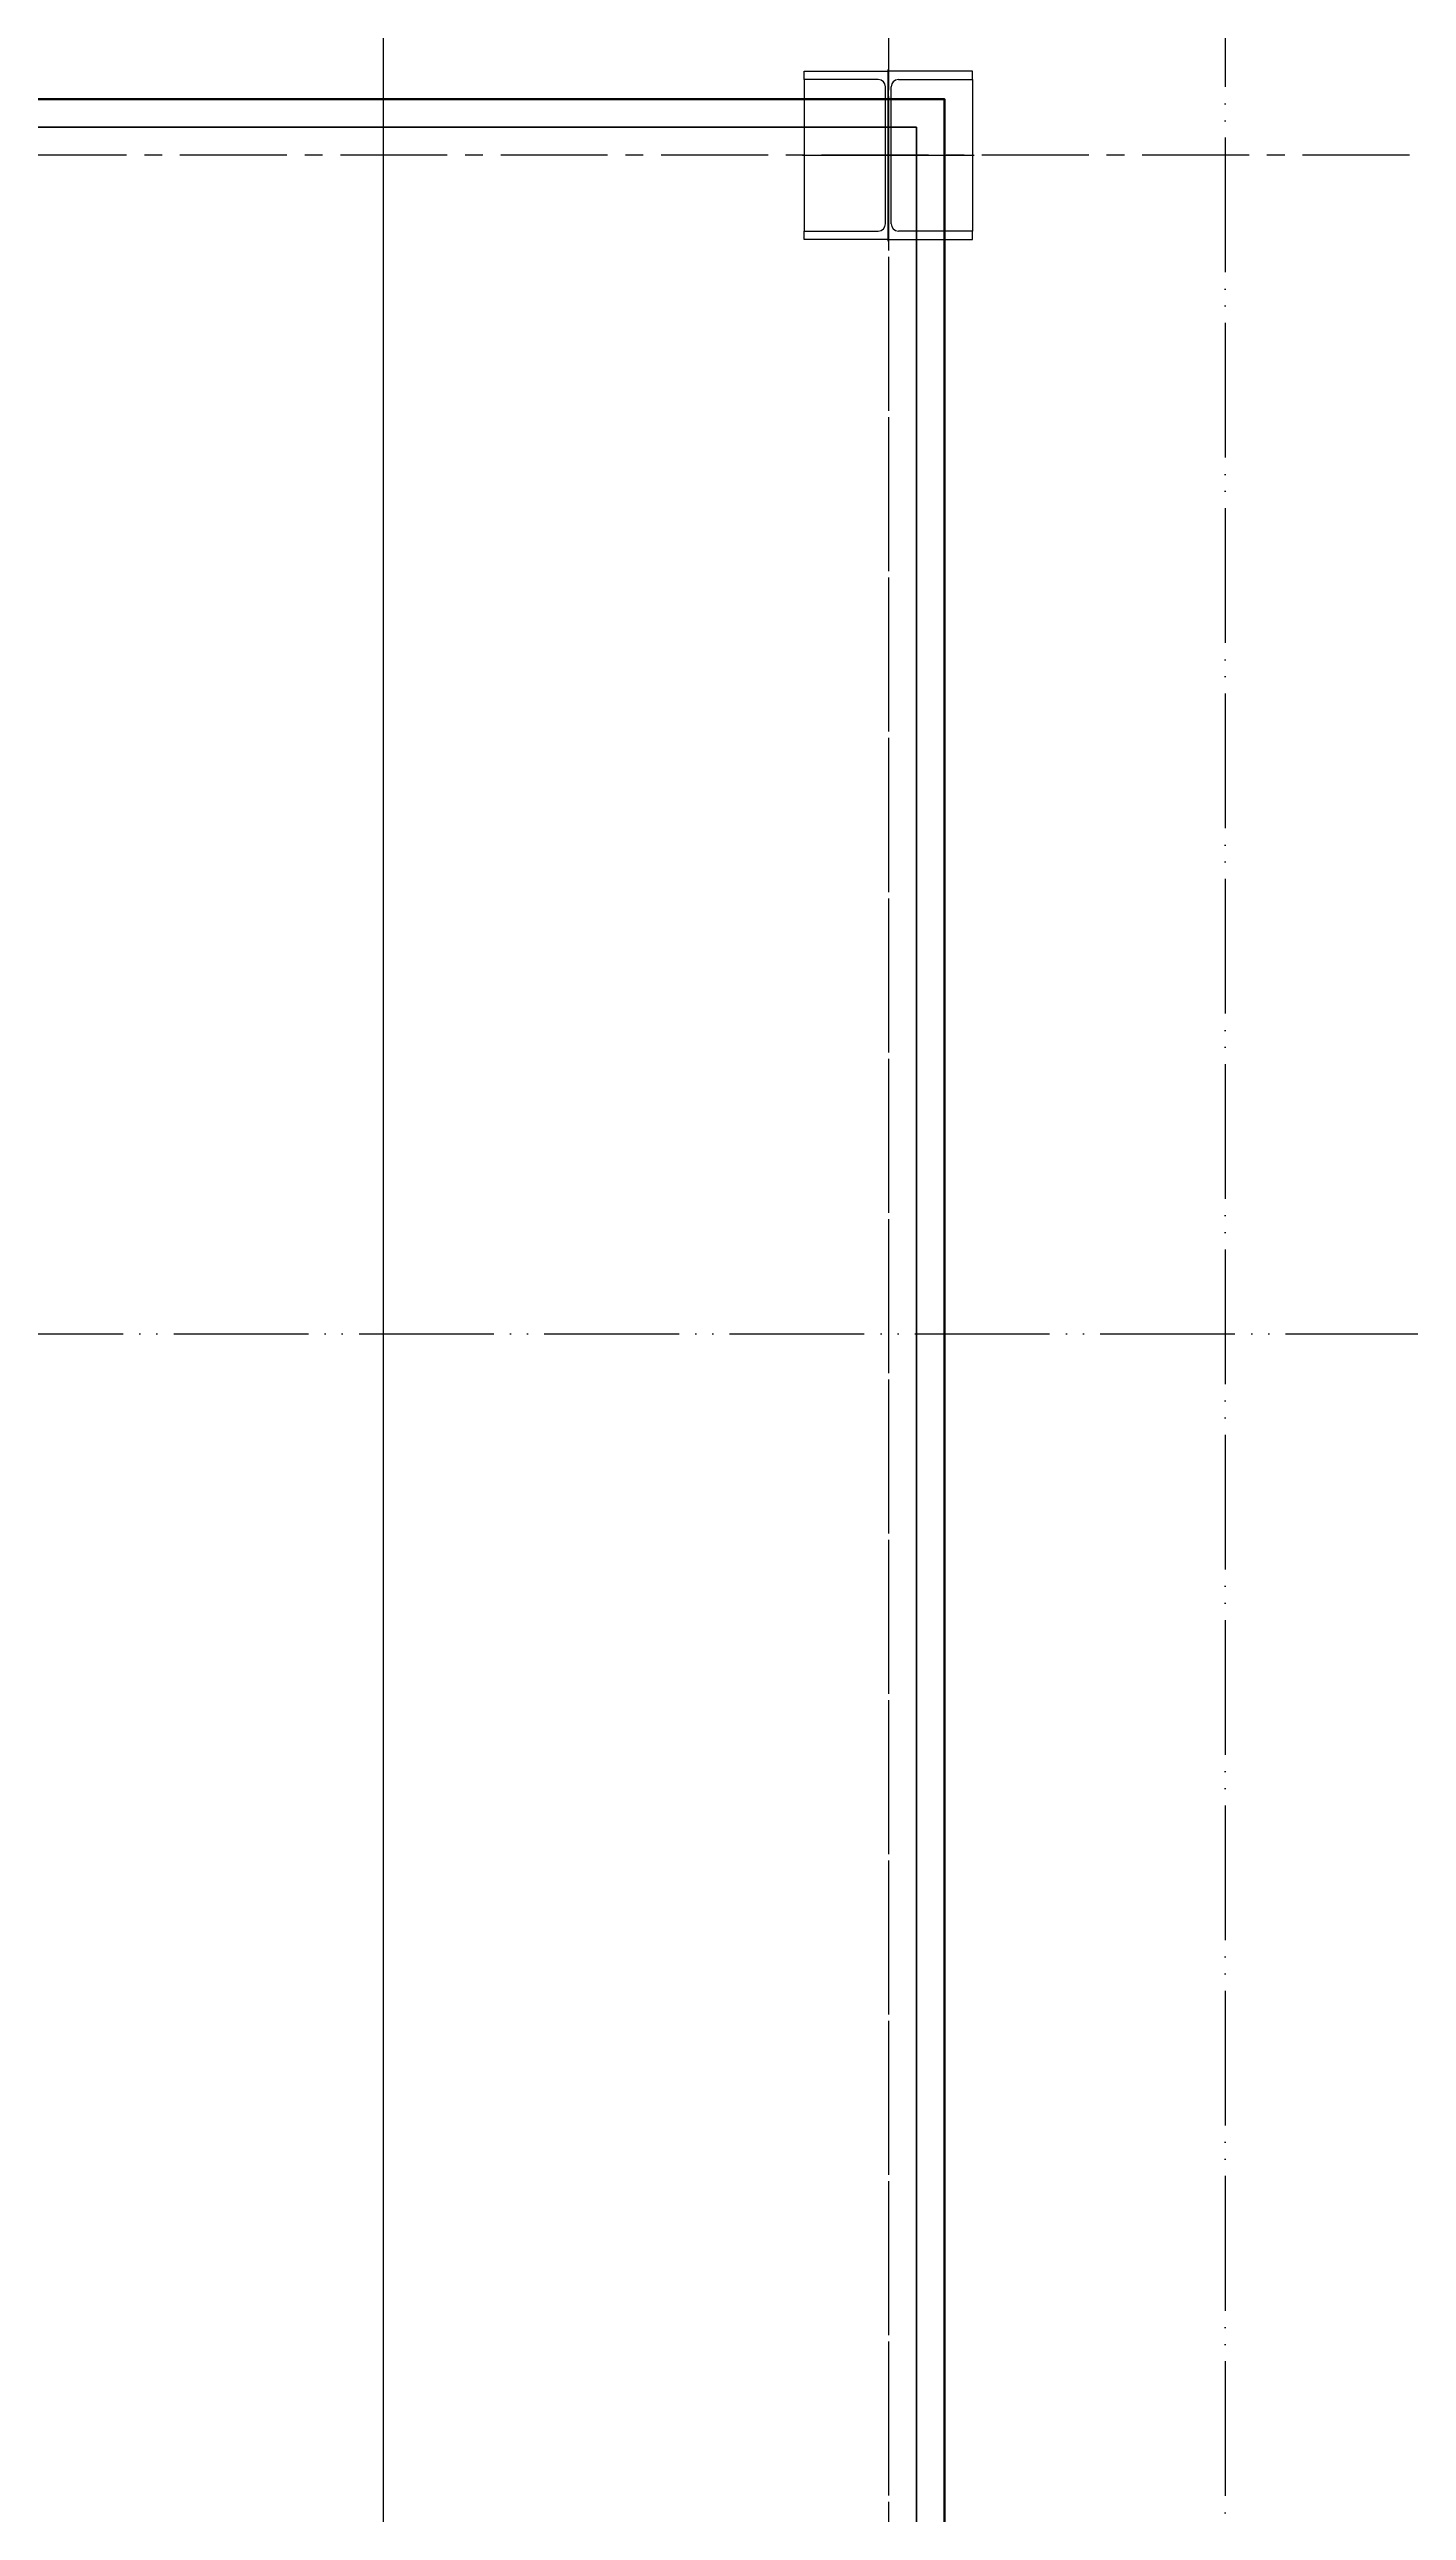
# Model space of a CAD drawing. Header units: millimetres. Extents: x 163705 to 1616509, y 81827 to 302547.
# Drawn here: x 204933 to 207352, y 154762 to 159149 of the extents above; entities that cross this region are included whole.
import ezdxf

# ---------------------------------------------------------------- set-up
doc = ezdxf.new("R2010")
doc.units = ezdxf.units.MM
doc.header["$LTSCALE"] = 10
doc.linetypes.add('ACAD_ISO05W100', pattern=[33, 24, -3, 0, -3, 0, -3])
doc.linetypes.add('CENTER2', pattern=[28.575, 19.05, -3.175, 3.175, -3.175])
for name, color, linetype, lineweight in [('1-中心线', 1, 'CENTER2', 0), ('1-双点线', 8, 'ACAD_ISO05W100', 0), ('1-建筑轮廓', 7, 'Continuous', 20), ('1-护栏', 4, 'Continuous', 18), ('1-钢构', 6, 'Continuous', 0)]:
    doc.layers.add(name, color=color, linetype=linetype, lineweight=lineweight)
doc.styles.get("Standard").update_dxf_attribs({"font": 'arial.ttf'})

# ---------------------------------------------------------------- blocks, each defined once
blk = doc.blocks.new('G$C5C029050')
blk.add_line((23818.6, 77039.4), (23818.6, 9039.4))
at = {"layer": '1-双点线'}
for p, q in [((25318.6, 77039.4), (25318.6, 45039.4)), ((1, 61039.4), (92688.6, 61039.4))]:
    blk.add_line(p, q, dxfattribs=at)
blk = doc.blocks.new('G$C2B9B74B2')
for p, q in [((3, 288), (3, 303)), ((3, 303), (153, 303)), ((135, 288), (3, 288)), ((3, 288), (3, 18)), ((148, 31), (148, 275)), ((153, 0), (153, 306)), ((303, 303), (153, 303)), ((158, 31), (158, 275)), ((171, 288), (303, 288)), ((303, 288), (303, 303)), ((303, 288), (303, 18)), ((0, 153), (306, 153)), ((3, 3), (3, 18)), ((3, 18), (135, 18)), ((153, 3), (3, 3)), ((153, 3), (303, 3)), ((303, 18), (171, 18)), ((303, 3), (303, 18))]:
    blk.add_line(p, q)
for centre, start, end in [((135, 275), 0, 90), ((171, 275), 90, 180), ((135, 31), 270, 0), ((171, 31), 180, 270)]:
    blk.add_arc(centre, 13, start, end)
blk.add_text('HC_SUPERPART', height=0.001).set_placement((153, 3))
blk = doc.blocks.new('A$Cf51e8010')
blk.add_lwpolyline([(7903, 9900), (12103, 9900), (12103, 0), (3, 0), (3, 11900), (3, 11900), (3, 17300), (7103, 17300), (7103, 9900), (7903, 9900)])
at = {"layer": '1-护栏'}
blk.add_lwpolyline([(7853, 11438.2), (7853, 9850), (12053, 9850), (12053, 50), (71.9, 50), (71.9, 11850), (71.9, 11850), (71.9, 17250), (7053, 17250), (7053, 9850), (7153, 9850), (7153, 11438.2)], dxfattribs=at)
at = {"layer": '1-钢构'}
blk.add_blockref('G$C2B9B74B2', (6850, 17047), dxfattribs=at)
blk = doc.blocks.new('A$C5a2f2e4f')
blk.add_lwpolyline([(3, 12600.1), (3, 600.1), (7103, 600.1), (7103, 18000.1), (3, 18000.1), (3, 12600.1)], close=True)
at = {"layer": '1-中心线'}
blk.add_line((7003, 19127.4), (7003, 0), dxfattribs=at)
at = {"layer": '1-护栏'}
blk.add_lwpolyline([(53, 12550.1), (53, 650.1), (7053, 650.1), (7053, 17950.1), (53, 17950.1), (53, 12550.1)], close=True, dxfattribs=at)
at = {"layer": '1-钢构'}
blk.add_blockref('G$C2B9B74B2', (6850, 17747.1), dxfattribs=at)
blk = doc.blocks.new('A$C9ac03513')
blk.add_lwpolyline([(2008.2, 178), (2008.2, 10878), (2008.2, 10878), (2008.2, 16278), (9108.2, 16278), (9108.2, 10678), (4808.2, 10678), (4808.2, 178), (2008.2, 178)])
at = {"layer": '1-护栏'}
for p, q in [((2008.2, 16228), (9058.2, 16228)), ((9058.2, 16228), (9058.2, 10728))]:
    blk.add_line(p, q, dxfattribs=at)
at = {"layer": '1-钢构'}
blk.add_blockref('G$C2B9B74B2', (8855.2, 16025), dxfattribs=at)

msp = doc.modelspace()

# ---------------------------------------------------------------- linework, layer by layer
at = {"layer": '1-中心线'}
for p, q in [((206427.833, 161286.876), (206427.833, 140759.499)), ((209928.183, 158959.632), (196619.933, 158959.632))]:
    msp.add_line(p, q, dxfattribs=at)

# ---------------------------------------------------------------- block references
for name, p in [('A$C5a2f2e4f', (199424.833, 141059.499)), ('A$C9ac03513', (197419.609, 142781.632)), ('A$Cf51e8010', (199424.833, 141759.632))]:
    msp.add_blockref(name, p)
at = {"layer": '1-建筑轮廓'}
msp.add_blockref('G$C5C029050', (181709.24, 95820.209), dxfattribs=at)

doc.saveas('drawing.dxf')
